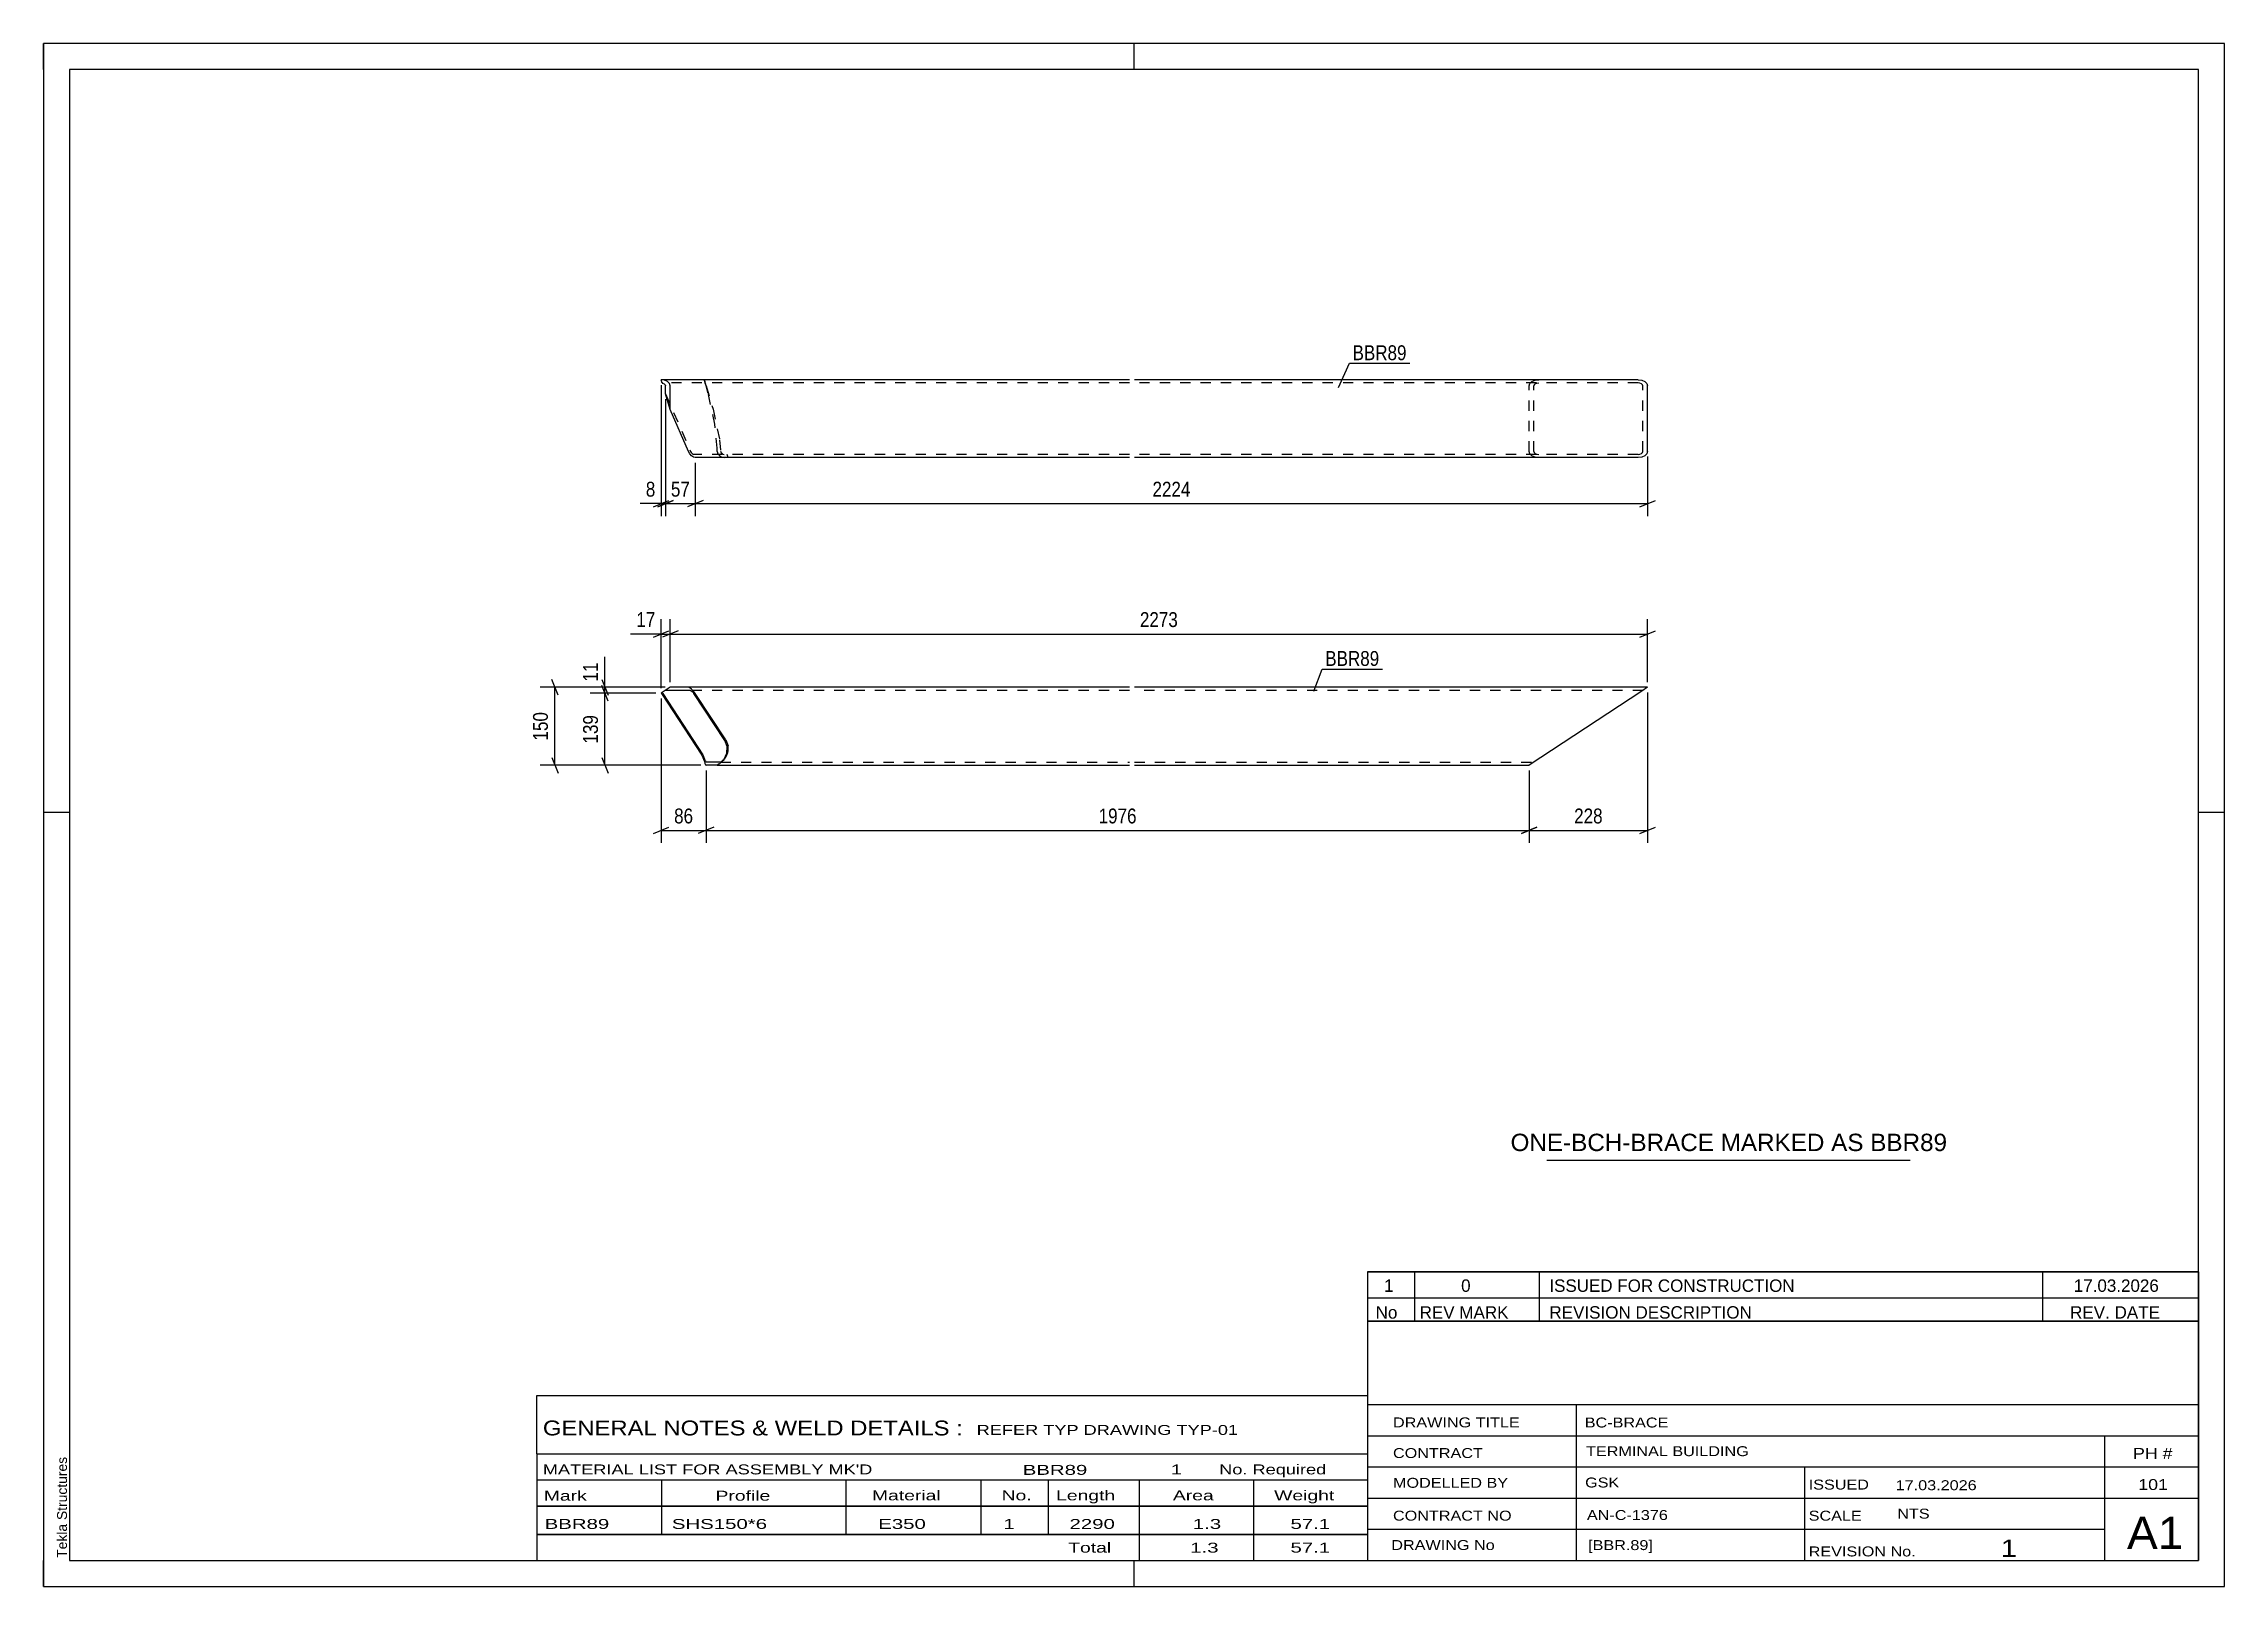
# Model space of a CAD drawing. Header units: millimetres. Extents: x 0 to 420, y 0 to 297.
import ezdxf

# ---------------------------------------------------------------- set-up
doc = ezdxf.new("R2010")
doc.units = ezdxf.units.MM
doc.linetypes.add('DXK_LINE_DOT2', pattern=[3.9198, 1.9599, -1.9599])
doc.styles.add('Arial', font='ARIAL.TTF', dxfattribs={"height": 0.2})
doc.styles.add('Arial Narrow', font='ARIALN.TTF', dxfattribs={"height": 0.2})

# ---------------------------------------------------------------- blocks, each defined once
blk = doc.blocks.new('Unknown-580639453-1162')
at = {"color": 5, "linetype": 'Continuous'}
for p, q in [((420, 297), (0, 297)), ((0, 297), (0, 0)), ((0, 292), (0, 297)), ((210, 292), (210, 297)), ((420, 0), (420, 297)), ((415, 292), (5, 292)), ((5, 292), (5, 5)), ((415, 5), (415, 292)), ((5, 149), (0, 149)), ((420, 149), (415, 149)), ((0, 0), (0, 5)), ((5, 5), (415, 5)), ((210, 0), (210, 5)), ((0, 0), (420, 0))]:
    blk.add_line(p, q, dxfattribs=at)
at = {"color": 174, "linetype": 'Continuous', "style": 'Arial'}
blk.add_text('Tekla Structures', height=1.9102, rotation=90, dxfattribs=at).set_placement((4.5, 5.5))
blk = doc.blocks.new('Part-580639453-1309 - 1303')
at = {"color": 2, "linetype": 'Continuous'}
for p, q in [((120.68, 173.08), (118.94, 171.93)), ((124.59, 172.48), (119.77, 172.48)), ((209.11, 173.08), (120.68, 173.08)), ((124.45, 172.99), (124.19, 173.08)), ((124.8, 172.73), (124.45, 172.99)), ((124.59, 172.48), (124.72, 172.43)), ((124.72, 172.43), (124.89, 172.3)), ((125.16, 172.34), (124.8, 172.73)), ((124.89, 172.3), (125.07, 172.11)), ((125.51, 171.88), (125.16, 172.34)), ((308.92, 173.08), (210.11, 173.08)), ((307.79, 172.34), (286.11, 158.08)), ((308.92, 173.08), (307.79, 172.34)), ((118.94, 171.93), (118.97, 171.88)), ((118.97, 171.88), (126.79, 159.99)), ((119.23, 171.88), (119.13, 172.06)), ((119.23, 171.88), (126.98, 160.11)), ((125.07, 172.11), (125.25, 171.88)), ((131.17, 162.87), (125.25, 171.88)), ((131.36, 162.99), (125.51, 171.88)), ((126.79, 159.99), (127.07, 159.28)), ((126.98, 160.11), (127.3, 159.28)), ((131.06, 159.28), (131.58, 160.43)), ((131.63, 161.7), (131.17, 162.87)), ((131.36, 162.99), (131.81, 161.82)), ((131.58, 160.43), (131.63, 161.7)), ((127.07, 159.28), (127.28, 158.82)), ((127.28, 158.82), (127.34, 158.43)), ((127.41, 159.05), (127.3, 159.28)), ((127.34, 158.43), (127.45, 158.17)), ((127.41, 159.05), (127.46, 158.96)), ((127.45, 158.17), (127.58, 158.08)), ((127.46, 158.96), (127.48, 158.85)), ((127.53, 158.72), (127.48, 158.85)), ((127.6, 158.68), (127.53, 158.72)), ((129.71, 158.08), (127.58, 158.08)), ((130.4, 158.68), (127.6, 158.68)), ((130.12, 158.35), (129.71, 158.08)), ((129.71, 158.08), (209.11, 158.08)), ((130.12, 158.35), (130.22, 158.43)), ((130.22, 158.43), (130.65, 158.82)), ((130.4, 158.68), (130.47, 158.72)), ((130.62, 158.85), (130.47, 158.72)), ((130.84, 159.05), (130.62, 158.85)), ((130.65, 158.82), (131.14, 159.28)), ((130.84, 159.05), (131.04, 159.24)), ((131.04, 159.24), (131.06, 159.28)), ((131.22, 159.36), (131.14, 159.28)), ((210.11, 158.08), (286.11, 158.08))]:
    blk.add_line(p, q, dxfattribs=at)
at = {"color": 7, "linetype": 'DXK_LINE_DOT2'}
for p, q in [((209.11, 172.48), (124.59, 172.48)), ((308.01, 172.48), (210.11, 172.48)), ((119.13, 172.06), (119.2, 172.11)), ((130.5, 158.68), (130.4, 158.68)), ((130.4, 158.68), (209.11, 158.68)), ((210.11, 158.68), (287.03, 158.68))]:
    blk.add_line(p, q, dxfattribs=at)
at = {"color": 2, "linetype": 'Continuous'}
blk.add_arc((128.54, 161.3), 3.31, 324.0944, 9.0162, dxfattribs=at)
blk = doc.blocks.new('Part-580639453-1271 - 1253')
at = {"color": 2, "linetype": 'Continuous'}
for p, q in [((118.97, 232.3), (118.94, 232.28)), ((119.13, 231.66), (118.94, 232.28)), ((119.55, 232.2), (118.94, 232.28)), ((209.11, 232.3), (118.97, 232.3)), ((119.13, 231.66), (119.2, 231.65)), ((119.2, 231.65), (119.5, 231.52)), ((119.5, 231.52), (119.7, 231.33)), ((120.14, 231.94), (119.55, 232.2)), ((119.7, 231.33), (119.77, 231.1)), ((119.77, 229.57), (119.77, 231.1)), ((120.54, 231.55), (120.14, 231.94)), ((120.68, 231.1), (120.54, 231.55)), ((120.68, 226.57), (120.68, 231.1)), ((307.09, 232.3), (210.11, 232.3)), ((307.09, 232.3), (307.79, 232.2)), ((307.79, 232.2), (308.38, 231.94)), ((308.38, 231.94), (308.78, 231.55)), ((308.78, 231.55), (308.92, 231.1)), ((308.92, 218.5), (308.92, 231.1)), ((120.68, 226.57), (119.77, 229.57)), ((124.19, 218.5), (120.68, 226.57)), ((124.45, 218.04), (124.19, 218.5)), ((308.92, 218.5), (308.78, 218.04)), ((124.8, 217.65), (124.45, 218.04)), ((125.16, 217.39), (124.8, 217.65)), ((125.51, 217.3), (125.16, 217.39)), ((209.11, 217.3), (125.51, 217.3)), ((307.09, 217.3), (210.11, 217.3)), ((307.79, 217.39), (307.09, 217.3)), ((308.38, 217.65), (307.79, 217.39)), ((308.78, 218.04), (308.38, 217.65))]:
    blk.add_line(p, q, dxfattribs=at)
at = {"color": 7, "linetype": 'DXK_LINE_DOT2'}
for p, q in [((119.23, 231.7), (119.13, 231.66)), ((209.11, 231.7), (119.23, 231.7)), ((127.07, 232.3), (127.28, 232.2)), ((127.46, 231.59), (127.28, 232.2)), ((127.28, 232.2), (127.34, 231.94)), ((127.3, 231.7), (127.41, 231.65)), ((127.42, 231.65), (127.34, 231.94)), ((127.46, 231.59), (127.41, 231.65)), ((127.45, 231.55), (127.42, 231.65)), ((127.58, 231.1), (127.45, 231.55)), ((127.47, 231.55), (127.46, 231.59)), ((127.48, 231.52), (127.47, 231.55)), ((127.53, 231.33), (127.48, 231.52)), ((127.6, 231.1), (127.53, 231.33)), ((128.01, 229.65), (127.58, 231.1)), ((127.6, 231.1), (128.92, 226.65)), ((307.09, 231.7), (210.11, 231.7)), ((286.11, 231.1), (286.25, 231.55)), ((286.11, 218.5), (286.11, 231.1)), ((286.25, 231.55), (286.65, 231.94)), ((286.65, 231.94), (287.24, 232.2)), ((287.1, 231.33), (287.03, 231.1)), ((287.03, 218.5), (287.03, 231.1)), ((287.29, 231.52), (287.1, 231.33)), ((287.24, 232.2), (287.94, 232.3)), ((287.29, 231.52), (287.37, 231.55)), ((287.37, 231.55), (287.59, 231.65)), ((287.59, 231.65), (287.94, 231.7)), ((307.44, 231.65), (307.09, 231.7)), ((307.74, 231.52), (307.44, 231.65)), ((307.94, 231.33), (307.74, 231.52)), ((308.01, 231.1), (307.94, 231.33)), ((308.01, 218.5), (308.01, 231.1)), ((119.77, 229.57), (124.59, 218.5)), ((129.27, 223.71), (128.01, 229.65)), ((128.92, 226.65), (130.18, 220.71)), ((129.71, 219.12), (129.27, 223.71)), ((124.59, 218.5), (124.72, 218.27)), ((129.71, 218.5), (129.71, 219.12)), ((129.71, 218.5), (129.85, 218.04)), ((130.18, 220.71), (130.4, 218.5)), ((130.47, 218.27), (130.4, 218.5)), ((286.25, 218.04), (286.11, 218.5)), ((287.03, 218.5), (287.1, 218.27)), ((307.94, 218.27), (308.01, 218.5)), ((124.72, 218.27), (124.89, 218.07)), ((124.89, 218.07), (125.07, 217.94)), ((125.07, 217.94), (125.25, 217.9)), ((209.11, 217.9), (125.25, 217.9)), ((129.85, 218.04), (130.12, 217.77)), ((130.12, 217.77), (130.22, 217.65)), ((130.22, 217.65), (130.65, 217.39)), ((130.62, 218.07), (130.47, 218.27)), ((130.84, 217.94), (130.62, 218.07)), ((130.65, 217.39), (131.14, 217.3)), ((130.84, 217.94), (131.04, 217.9)), ((131.04, 217.9), (131.06, 217.9)), ((131.81, 217.3), (131.63, 217.9)), ((307.09, 217.9), (210.11, 217.9)), ((286.65, 217.65), (286.25, 218.04)), ((287.24, 217.39), (286.65, 217.65)), ((287.1, 218.27), (287.29, 218.07)), ((287.94, 217.3), (287.24, 217.39)), ((287.29, 218.07), (287.59, 217.94)), ((287.59, 217.94), (287.94, 217.9)), ((307.09, 217.9), (307.44, 217.94)), ((307.44, 217.94), (307.74, 218.07)), ((307.74, 218.07), (307.94, 218.27))]:
    blk.add_line(p, q, dxfattribs=at)
blk = doc.blocks.new('StraightDimension-580639453-1360 - 1303')
at = {"color": 7, "linetype": 'Continuous'}
for p, q in [((118.94, 170.93), (118.94, 143.13)), ((127.58, 157.08), (127.58, 143.13)), ((117.44, 144.93), (120.44, 146.13)), ((118.94, 145.53), (127.58, 145.53)), ((129.08, 146.13), (126.08, 144.93))]:
    blk.add_line(p, q, dxfattribs=at)
at = {"color": 0}
blk.add_wipeout([(125.69, 146.28), (125.69, 150.48), (120.83, 150.48), (120.83, 146.28)], dxfattribs=at)
at = {"color": 3, "style": 'Arial Narrow'}
blk.add_text('86', height=2.863, dxfattribs=at).set_placement((121.43, 146.88))
blk = doc.blocks.new('StraightDimension-580639453-1807 - 1303')
at = {"color": 7, "linetype": 'Continuous'}
for p, q in [((118.94, 172.93), (118.94, 186.19)), ((120.68, 174.08), (120.68, 186.19)), ((117.44, 182.74), (120.44, 183.94)), ((118.94, 183.34), (120.68, 183.34)), ((122.18, 183.94), (119.18, 182.74))]:
    blk.add_line(p, q, dxfattribs=at)
at = {"color": 0}
blk.add_wipeout([(118.41, 184.09), (118.41, 188.29), (113.56, 188.29), (113.56, 184.09)], dxfattribs=at)
at = {"color": 7, "linetype": 'Continuous'}
blk.add_line((118.94, 183.34), (113.03, 183.34), dxfattribs=at)
blk.add_line((118.94, 183.34), (113.03, 183.34), dxfattribs=at)
at = {"color": 3, "style": 'Arial Narrow'}
blk.add_text('17', height=2.863, dxfattribs=at).set_placement((114.16, 184.69))
blk = doc.blocks.new('StraightDimension-580639453-1361 - 1303')
at = {"color": 7, "linetype": 'Continuous'}
for p, q in [((127.58, 157.08), (127.58, 143.13)), ((286.11, 157.08), (286.11, 143.13)), ((129.08, 146.13), (126.08, 144.93)), ((127.58, 145.53), (286.11, 145.53)), ((284.61, 144.93), (287.61, 146.13))]:
    blk.add_line(p, q, dxfattribs=at)
at = {"color": 0}
blk.add_wipeout([(211.1, 146.28), (211.1, 150.48), (202.59, 150.48), (202.59, 146.28)], dxfattribs=at)
at = {"color": 3, "style": 'Arial Narrow'}
blk.add_text('1976', height=2.863, dxfattribs=at).set_placement((203.19, 146.88))
blk = doc.blocks.new('StraightDimension-580639453-1341 - 1303')
at = {"color": 7, "linetype": 'Continuous'}
for p, q in [((119.68, 173.08), (95.62, 173.08)), ((99.07, 171.58), (97.87, 174.58)), ((98.47, 158.08), (98.47, 173.08)), ((126.58, 158.08), (95.62, 158.08)), ((97.87, 159.58), (99.07, 156.58))]:
    blk.add_line(p, q, dxfattribs=at)
at = {"color": 0}
blk.add_wipeout([(97.72, 168.92), (93.52, 168.92), (93.52, 162.24), (97.72, 162.24)], dxfattribs=at)
at = {"color": 3, "style": 'Arial Narrow'}
blk.add_text('150', height=2.863, rotation=90.0002, dxfattribs=at).set_placement((97.12, 162.84))
blk = doc.blocks.new('StraightDimension-580639453-1374 - 1303')
at = {"color": 7, "linetype": 'Continuous'}
for p, q in [((308.92, 172.08), (308.92, 143.13)), ((286.11, 157.08), (286.11, 143.13)), ((287.61, 146.13), (284.61, 144.93)), ((286.11, 145.53), (308.92, 145.53)), ((307.42, 144.93), (310.42, 146.13))]:
    blk.add_line(p, q, dxfattribs=at)
at = {"color": 0}
blk.add_wipeout([(300.86, 146.28), (300.86, 150.48), (294.17, 150.48), (294.17, 146.28)], dxfattribs=at)
at = {"color": 3, "style": 'Arial Narrow'}
blk.add_text('228', height=2.863, dxfattribs=at).set_placement((294.77, 146.88))
blk = doc.blocks.new('StraightDimension-580639453-1806 - 1303')
at = {"color": 7, "linetype": 'Continuous'}
for p, q in [((120.68, 174.08), (120.68, 186.19)), ((308.92, 174.08), (308.92, 186.19)), ((122.18, 183.94), (119.18, 182.74)), ((120.68, 183.34), (308.92, 183.34)), ((307.42, 182.74), (310.42, 183.94))]:
    blk.add_line(p, q, dxfattribs=at)
at = {"color": 0}
blk.add_wipeout([(219.05, 184.09), (219.05, 188.29), (210.54, 188.29), (210.54, 184.09)], dxfattribs=at)
at = {"color": 3, "style": 'Arial Narrow'}
blk.add_text('2273', height=2.863, dxfattribs=at).set_placement((211.14, 184.69))
blk = doc.blocks.new('StraightDimension-580639453-1833 - 1303')
at = {"color": 7, "linetype": 'Continuous'}
for p, q in [((119.68, 173.08), (105.26, 173.08)), ((107.51, 174.58), (108.71, 171.58)), ((108.71, 170.43), (107.51, 173.43)), ((108.11, 171.93), (108.11, 173.08)), ((117.94, 171.93), (105.26, 171.93))]:
    blk.add_line(p, q, dxfattribs=at)
at = {"color": 0}
blk.add_wipeout([(107.36, 178.46), (103.16, 178.46), (103.16, 173.6), (107.36, 173.6)], dxfattribs=at)
at = {"color": 7, "linetype": 'Continuous'}
blk.add_line((108.11, 173.08), (108.11, 178.98), dxfattribs=at)
blk.add_line((108.11, 173.08), (108.11, 178.98), dxfattribs=at)
at = {"color": 3, "style": 'Arial Narrow'}
blk.add_text('11', height=2.863, rotation=90.0002, dxfattribs=at).set_placement((106.76, 174.2))
blk = doc.blocks.new('StraightDimension-580639453-1834 - 1303')
at = {"color": 7, "linetype": 'Continuous'}
for p, q in [((108.71, 170.43), (107.51, 173.43)), ((117.94, 171.93), (105.26, 171.93)), ((108.11, 158.08), (108.11, 171.93)), ((126.58, 158.08), (105.26, 158.08)), ((107.51, 159.58), (108.71, 156.58))]:
    blk.add_line(p, q, dxfattribs=at)
at = {"color": 0}
blk.add_wipeout([(107.36, 168.35), (103.16, 168.35), (103.16, 161.66), (107.36, 161.66)], dxfattribs=at)
at = {"color": 3, "style": 'Arial Narrow'}
blk.add_text('139', height=2.863, rotation=90.0002, dxfattribs=at).set_placement((106.76, 162.26))
blk = doc.blocks.new('StraightDimension-580639453-1906 - 1253')
at = {"color": 7, "linetype": 'Continuous'}
for p, q in [((125.51, 216.3), (125.51, 206.04)), ((308.92, 217.5), (308.92, 206.04)), ((127.01, 209.04), (124.01, 207.84)), ((125.51, 208.44), (308.92, 208.44)), ((307.42, 207.84), (310.42, 209.04))]:
    blk.add_line(p, q, dxfattribs=at)
at = {"color": 0}
blk.add_wipeout([(221.47, 209.19), (221.47, 213.39), (212.96, 213.39), (212.96, 209.19)], dxfattribs=at)
at = {"color": 3, "style": 'Arial Narrow'}
blk.add_text('2224', height=2.863, dxfattribs=at).set_placement((213.56, 209.79))
blk = doc.blocks.new('StraightDimension-580639453-1907 - 1253')
at = {"color": 7, "linetype": 'Continuous'}
for p, q in [((119.77, 228.57), (119.77, 206.04)), ((125.51, 216.3), (125.51, 206.04)), ((118.27, 207.84), (121.27, 209.04)), ((119.77, 208.44), (125.51, 208.44)), ((127.01, 209.04), (124.01, 207.84))]:
    blk.add_line(p, q, dxfattribs=at)
at = {"color": 0}
blk.add_wipeout([(125.06, 209.19), (125.06, 213.39), (120.21, 213.39), (120.21, 209.19)], dxfattribs=at)
at = {"color": 3, "style": 'Arial Narrow'}
blk.add_text('57', height=2.863, dxfattribs=at).set_placement((120.81, 209.79))
blk = doc.blocks.new('StraightDimension-580639453-1908 - 1253')
at = {"color": 7, "linetype": 'Continuous'}
for p, q in [((118.94, 231.28), (118.94, 206.04)), ((119.77, 228.57), (119.77, 206.04)), ((117.44, 207.84), (120.44, 209.04)), ((121.27, 209.04), (118.27, 207.84)), ((118.94, 208.44), (119.77, 208.44))]:
    blk.add_line(p, q, dxfattribs=at)
at = {"color": 0}
blk.add_wipeout([(118.41, 209.19), (118.41, 213.39), (115.38, 213.39), (115.38, 209.19)], dxfattribs=at)
at = {"color": 7, "linetype": 'Continuous'}
blk.add_line((118.94, 208.44), (114.86, 208.44), dxfattribs=at)
blk.add_line((118.94, 208.44), (114.86, 208.44), dxfattribs=at)
at = {"color": 3, "style": 'Arial Narrow'}
blk.add_text('8', height=2.86, dxfattribs=at).set_placement((115.98, 209.79))
blk = doc.blocks.new('Unknown-580639453-2302')
at = {"color": 7, "linetype": 'Continuous'}
for p, q in [((255, 60.55), (415, 60.55)), ((415, 60.55), (255, 60.55)), ((255, 60.55), (255, 55.55)), ((264, 60.55), (264, 55.55)), ((288, 60.55), (288, 55.55)), ((385, 60.55), (385, 55.55)), ((415, 60.55), (415, 55.55)), ((255, 55.55), (415, 55.55)), ((255, 55.55), (255, 51.05)), ((255, 55.55), (415, 55.55)), ((264, 55.55), (264, 51.05)), ((288, 55.55), (288, 51.05)), ((385, 55.55), (385, 51.05)), ((415, 55.55), (415, 51.05)), ((415, 51.05), (255, 51.05))]:
    blk.add_line(p, q, dxfattribs=at)
at = {"color": 7, "linetype": 'Continuous', "style": 'Arial Narrow'}
for s, height, width, p in [('1', 2.39, 1.196471, (258.16, 56.7)), ('0', 2.39, 1.196471, (273, 56.7)), ('ISSUED FOR CONSTRUCTION', 2.3861, 1.196471, (290, 56.7)), ('17.03.2026', 2.386, 1.196471, (391, 56.7)), ('No', 2.386, 1.2, (256.54, 51.55)), ('REV MARK', 2.386, 1.2, (265, 51.55)), ('REVISION DESCRIPTION', 2.3861, 1.2, (290, 51.55)), ('REV. DATE', 2.386, 1.2, (390.28, 51.55))]:
    blk.add_text(s, height=height, dxfattribs=dict(at, width=width)).set_placement(p)
blk = doc.blocks.new('Unknown-580639453-2301')
at = {"color": 7, "linetype": 'Continuous'}
for p, q in [((255, 51.05), (255, 5)), ((255, 51.05), (415, 51.05)), ((415, 51), (415, 5)), ((255, 35), (415, 35)), ((295.14, 35), (295.14, 5)), ((255, 29), (415, 29)), ((397, 5.05), (397, 29.05)), ((255, 23), (415, 23)), ((339.14, 23), (339.14, 5)), ((255, 17), (415, 17)), ((255, 11), (397, 11)), ((255, 5), (415, 5))]:
    blk.add_line(p, q, dxfattribs=at)
at = {"color": 7, "style": 'Arial Narrow'}
for s, height, width, p in [('DRAWING TITLE', 1.9089, 1.425378, (259.88, 30.61)), ('BC-BRACE', 1.909, 1.425378, (296.81, 30.59)), ('CONTRACT', 1.909, 1.425378, (259.88, 24.71)), ('TERMINAL BUILDING', 1.9089, 1.425378, (297.06, 25.07)), ('MODELLED BY', 1.9089, 1.425378, (259.88, 18.98)), ('GSK', 1.909, 1.425378, (296.88, 19.04)), ('ISSUED', 1.909, 1.425378, (339.94, 18.64)), ('17.03.2026', 1.909, 1.425378, (356.69, 18.52)), ('CONTRACT NO', 1.9089, 1.425378, (259.88, 12.66)), ('AN-C-1376', 1.909, 1.425378, (297.23, 12.78)), ('SCALE', 1.909, 1.425378, (339.94, 12.65)), ('A1', 6.204, 1.25, (401.24, 7.2)), ('DRAWING No', 1.909, 1.425378, (259.56, 7)), ('[BBR.89]', 1.909, 1.425378, (297.46, 6.99)), ('1', 3.34, 1.5, (376.91, 5.68)), ('REVISION No.', 1.9089, 1.425378, (339.94, 5.77))]:
    blk.add_text(s, height=height, dxfattribs=dict(at, width=width)).set_placement(p)
at = {"color": 7, "linetype": 'Continuous', "style": 'Arial Narrow'}
for s, height, width, p in [('PH #', 2.1, 1.42538, (402.4, 24.55)), ('101', 2.1, 1.42538, (403.41, 18.55)), ('NTS', 1.909, 1.425378, (357, 13.05))]:
    blk.add_text(s, height=height, dxfattribs=dict(at, width=width)).set_placement(p)
blk = doc.blocks.new('Unknown-580639453-2304')
at = {"color": 7, "linetype": 'Continuous'}
blk.add_line((289.5, 82.05), (359.5, 82.05), dxfattribs=at)
at = {"color": 7, "style": 'Arial'}
blk.add_text('ONE-BCH-BRACE MARKED AS BBR89', height=3.3428, dxfattribs=at).set_placement((282.52, 83.8))
blk = doc.blocks.new('Unknown-580639453-2303')
at = {"color": 7, "linetype": 'Continuous'}
for p, q in [((95, 36.75), (255, 36.75)), ((95, 25.5), (95, 36.75)), ((255, 36.75), (255, 25.5)), ((95, 25.5), (255, 25.5)), ((95, 25.5), (95, 20.5)), ((255, 25.5), (255, 20.5)), ((95, 20.5), (255, 20.5)), ((95, 20.5), (95, 15.5)), ((119, 20.5), (119, 15.5)), ((154.5, 20.5), (154.5, 15.5)), ((180.5, 20.5), (180.5, 15.5)), ((193.5, 20.5), (193.5, 15.5)), ((211, 20.5), (211, 15.5)), ((233, 20.5), (233, 15.5)), ((255, 20.5), (255, 15.5)), ((95, 15.5), (255, 15.5)), ((95, 15.45), (95, 10.05)), ((95, 15.45), (255, 15.45)), ((119, 15.5), (119, 10)), ((154.5, 15.5), (154.5, 10)), ((180.5, 15.5), (180.5, 10)), ((193.5, 15.5), (193.5, 10)), ((211, 15.5), (211, 10)), ((233, 15.5), (233, 10)), ((255, 15.45), (255, 10.05)), ((95, 10.05), (255, 10.05)), ((95, 10), (255, 10)), ((95, 10), (95, 5)), ((211, 10), (211, 5)), ((233, 10), (233, 5)), ((255, 10), (255, 5)), ((95, 5), (255, 5))]:
    blk.add_line(p, q, dxfattribs=at)
at = {"color": 7, "style": 'Arial Narrow'}
for s, height, width, p in [('GENERAL NOTES & WELD DETAILS :', 2.8633, 1.4, (96.15, 29.06)), ('REFER TYP DRAWING TYP-01', 1.9089, 1.6, (179.7, 29.16)), ("MATERIAL LIST FOR ASSEMBLY MK'D", 1.9089, 1.6, (96.15, 21.56)), ('BBR89', 1.909, 1.794707, (188.57, 21.47)), ('1', 1.91, 1.794707, (217.08, 21.56)), ('No. Required', 1.9089, 1.6, (226.41, 21.56)), ('Mark', 1.909, 1.7, (96.34, 16.5)), ('Profile', 1.909, 1.7, (129.41, 16.5)), ('Material', 1.909, 1.7, (159.54, 16.56)), ('No.', 1.909, 1.7, (184.5, 16.56)), ('Length', 1.909, 1.7, (195, 16.56)), ('Area', 1.909, 1.7, (217.5, 16.56)), ('Weight', 1.909, 1.7, (237, 16.56))]:
    blk.add_text(s, height=height, dxfattribs=dict(at, width=width)).set_placement(p)
at = {"color": 7, "linetype": 'Continuous', "style": 'Arial Narrow'}
for s, height, width, p in [('BBR89', 1.909, 1.794707, (96.5, 11.06)), ('SHS150*6', 1.909, 1.794707, (121, 11.06)), ('E350', 1.909, 1.794707, (160.74, 11.06)), ('1', 1.91, 1.794707, (184.86, 11.06)), ('2290', 1.909, 1.794707, (197.58, 11.06)), ('1.3', 1.909, 1.794707, (221.32, 11.06)), ('57.1', 1.909, 1.794707, (240.14, 11.06)), ('Total', 1.909, 1.7, (197.33, 6.5)), ('1.3', 1.909, 1.794707, (220.83, 6.5)), ('57.1', 1.909, 1.794707, (240.14, 6.5))]:
    blk.add_text(s, height=height, dxfattribs=dict(at, width=width)).set_placement(p)
blk = doc.blocks.new('Mark-580639453-1305 - 1303')
at = {"color": 0}
blk.add_wipeout([(257.24, 177.2), (257.24, 180.2), (246.83, 180.2), (246.83, 177.2)], dxfattribs=at)
blk.add_wipeout([(257.24, 177.2), (257.24, 180.2), (246.83, 180.2), (246.83, 177.2)], dxfattribs=at)
at = {"color": 30, "linetype": 'Continuous'}
for p, q in [((244.63, 172.37), (246.23, 176.6)), ((246.23, 176.6), (257.84, 176.6))]:
    blk.add_line(p, q, dxfattribs=at)
at = {"color": 3, "style": 'Arial Narrow'}
blk.add_text('BBR89', height=2.863, dxfattribs=at).set_placement((246.83, 177.2))
blk = doc.blocks.new('Mark-580639453-1266 - 1253')
at = {"color": 0}
blk.add_wipeout([(262.5, 236.06), (262.5, 239.06), (252.09, 239.06), (252.09, 236.06)], dxfattribs=at)
blk.add_wipeout([(262.5, 236.06), (262.5, 239.06), (252.09, 239.06), (252.09, 236.06)], dxfattribs=at)
at = {"color": 30, "linetype": 'Continuous'}
for p, q in [((249.36, 230.83), (251.49, 235.46)), ((251.49, 235.46), (263.1, 235.46))]:
    blk.add_line(p, q, dxfattribs=at)
at = {"color": 3, "style": 'Arial Narrow'}
blk.add_text('BBR89', height=2.863, dxfattribs=at).set_placement((252.09, 236.06))

msp = doc.modelspace()

# ---------------------------------------------------------------- block references
for name in ['Unknown-580639453-1162', 'Part-580639453-1271 - 1253', 'Part-580639453-1309 - 1303', 'Unknown-580639453-2304', 'Unknown-580639453-2302', 'Unknown-580639453-2301', 'Unknown-580639453-2303']:
    msp.add_blockref(name, (0, 0))

# ---------------------------------------------------------------- next in the draw order: block references
for name in ['Mark-580639453-1266 - 1253', 'StraightDimension-580639453-1906 - 1253', 'StraightDimension-580639453-1360 - 1303']:
    msp.add_blockref(name, (0, 0))

# ---------------------------------------------------------------- next in the draw order: block references
for name in ['StraightDimension-580639453-1907 - 1253', 'StraightDimension-580639453-1807 - 1303', 'StraightDimension-580639453-1361 - 1303']:
    msp.add_blockref(name, (0, 0))

# ---------------------------------------------------------------- next in the draw order: block references
for name in ['StraightDimension-580639453-1908 - 1253', 'StraightDimension-580639453-1341 - 1303', 'StraightDimension-580639453-1374 - 1303']:
    msp.add_blockref(name, (0, 0))

# ---------------------------------------------------------------- next in the draw order: block references
msp.add_blockref('StraightDimension-580639453-1806 - 1303', (0, 0))

# ---------------------------------------------------------------- next in the draw order: block references
for name in ['StraightDimension-580639453-1833 - 1303', 'Mark-580639453-1305 - 1303']:
    msp.add_blockref(name, (0, 0))

# ---------------------------------------------------------------- next in the draw order: block references
msp.add_blockref('StraightDimension-580639453-1834 - 1303', (0, 0))

doc.saveas('drawing.dxf')
